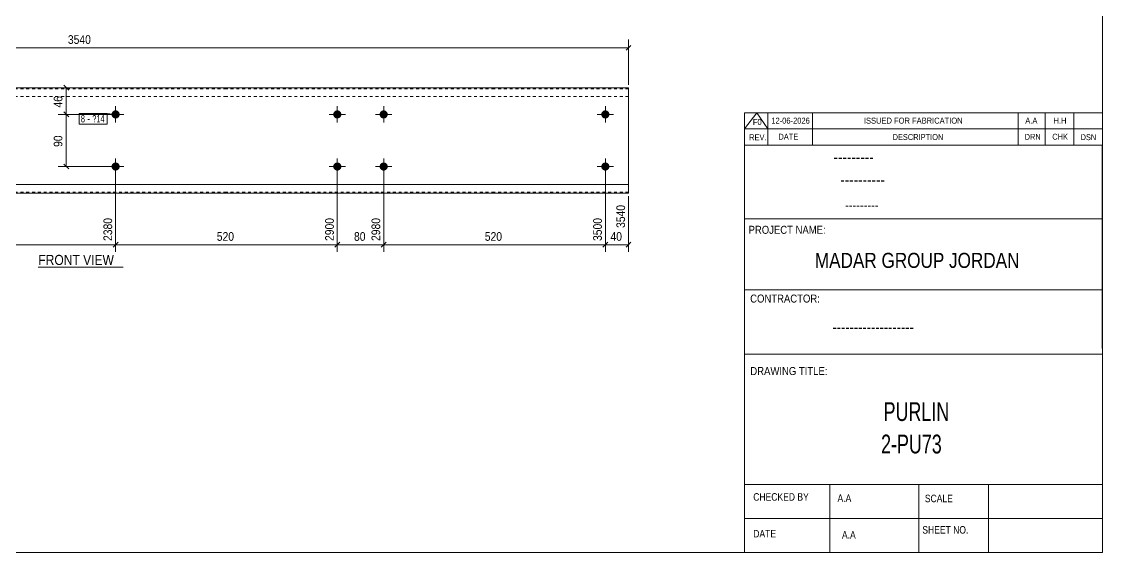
# Model space of a CAD drawing. Header units: millimetres. Extents: x 2 to 579, y 1 to 405.
# Drawn here: x 206.1 to 579, y 5 to 188.3 of the extents above; entities that cross this region are included whole.
import ezdxf

# ---------------------------------------------------------------- set-up
doc = ezdxf.new("R2010")
doc.units = ezdxf.units.MM
doc.linetypes.add('XKITLINE00', pattern=[0])
doc.linetypes.add('XKITLINE01', pattern=[4, 1, -1, 1, -1])
for name, color, linetype, lineweight in [('Bolt', 3, 'Continuous', 0), ('BoltMark', 7, 'Continuous', 0), ('Dimensions', 7, 'Continuous', 0), ('DrawingSheet', 5, 'Continuous', 0), ('OtherObjectType', 7, 'Continuous', 0), ('Part', 2, 'Continuous', 0)]:
    doc.layers.add(name, color=color, linetype=linetype, lineweight=lineweight)
doc.styles.add('@ARIAL_UNICODE_MS_BOLD', font='ARIAL.TTF')
doc.styles.add('ARIAL', font='ARIAL.TTF')
doc.styles.add('ARIAL_NARROW', font='ARIALN.TTF')
doc.styles.add('COMIC_SANS_MS_BOLD', font='COMICBD.TTF')
doc.styles.add('SWIS721_EX_BT', font='ARIAL.TTF')
doc.styles.add('SWISSE', font='ARIAL.TTF')

# ---------------------------------------------------------------- blocks, each defined once
blk = doc.blocks.new('*A3')
at = {"layer": 'Bolt'}
for points in [[(316.41, 156.2), (316.41, 156.17), (316.4, 156.13), (316.4, 156.1), (316.4, 156.06), (316.39, 156.03), (316.39, 156), (316.38, 155.96), (316.37, 155.93), (316.37, 155.9), (316.36, 155.86), (316.35, 155.83), (316.34, 155.8), (316.33, 155.76), (316.31, 155.73), (316.3, 155.7), (316.29, 155.67), (316.27, 155.64), (316.26, 155.61), (316.24, 155.58), (316.23, 155.55), (316.21, 155.52), (316.19, 155.49), (316.17, 155.46), (316.15, 155.43), (316.13, 155.4), (316.11, 155.37), (316.09, 155.35), (316.07, 155.32), (316.05, 155.3), (316.02, 155.27), (316, 155.25), (315.97, 155.22), (315.95, 155.2), (315.92, 155.18), (315.9, 155.15), (315.87, 155.13), (315.84, 155.11), (315.81, 155.09), (315.79, 155.07), (315.76, 155.05), (315.73, 155.03), (315.7, 155.02), (315.67, 155), (315.64, 154.99), (315.61, 154.97), (315.58, 154.96), (315.54, 154.94), (315.51, 154.93), (315.48, 154.92), (315.45, 154.91), (315.41, 154.9), (315.38, 154.89), (315.35, 154.88), (315.32, 154.87), (315.28, 154.86), (315.25, 154.86), (315.21, 154.85), (315.18, 154.85), (315.15, 154.84), (315.11, 154.84), (315.08, 154.84), (315.04, 154.84), (315.01, 154.84), (314.97, 154.84), (314.94, 154.84), (314.91, 154.84), (314.87, 154.84), (314.84, 154.85), (314.8, 154.85), (314.77, 154.86), (314.74, 154.86), (314.7, 154.87), (314.67, 154.88), (314.64, 154.89), (314.6, 154.9), (314.57, 154.91), (314.54, 154.92), (314.5, 154.93), (314.47, 154.94), (314.44, 154.96), (314.41, 154.97), (314.38, 154.99), (314.35, 155), (314.32, 155.02), (314.29, 155.03), (314.26, 155.05), (314.23, 155.07), (314.2, 155.09), (314.17, 155.11), (314.15, 155.13), (314.12, 155.15), (314.09, 155.18), (314.07, 155.2), (314.04, 155.22), (314.02, 155.25), (313.99, 155.27), (313.97, 155.3), (313.95, 155.32), (313.93, 155.35), (313.9, 155.37), (313.88, 155.4), (313.86, 155.43), (313.84, 155.46), (313.83, 155.49), (313.81, 155.52), (313.79, 155.55), (313.77, 155.58), (313.76, 155.61), (313.74, 155.64), (313.73, 155.67), (313.72, 155.7), (313.7, 155.73), (313.69, 155.76), (313.68, 155.8), (313.67, 155.83), (313.66, 155.86), (313.65, 155.9), (313.64, 155.93), (313.64, 155.96), (313.63, 156), (313.62, 156.03), (313.62, 156.06), (313.62, 156.1), (313.61, 156.13), (313.61, 156.17), (313.61, 156.2), (313.61, 156.24), (313.61, 156.27), (313.61, 156.3), (313.61, 156.34), (313.62, 156.37), (313.62, 156.41), (313.62, 156.44), (313.63, 156.48), (313.64, 156.51), (313.64, 156.54), (313.65, 156.58), (313.66, 156.61), (313.67, 156.64), (313.68, 156.67), (313.69, 156.71), (313.7, 156.74), (313.72, 156.77), (313.73, 156.8), (313.74, 156.83), (313.76, 156.87), (313.77, 156.9), (313.79, 156.93), (313.81, 156.96), (313.83, 156.98), (313.84, 157.01), (313.86, 157.04), (313.88, 157.07), (313.9, 157.1), (313.93, 157.12), (313.95, 157.15), (313.97, 157.18), (313.99, 157.2), (314.02, 157.23), (314.04, 157.25), (314.07, 157.27), (314.09, 157.3), (314.12, 157.32), (314.15, 157.34), (314.17, 157.36), (314.2, 157.38), (314.23, 157.4), (314.26, 157.42), (314.29, 157.44), (314.32, 157.45), (314.35, 157.47), (314.38, 157.49), (314.41, 157.5), (314.44, 157.52), (314.47, 157.53), (314.5, 157.54), (314.54, 157.55), (314.57, 157.57), (314.6, 157.58), (314.64, 157.59), (314.67, 157.59), (314.7, 157.6), (314.74, 157.61), (314.77, 157.62), (314.8, 157.62), (314.84, 157.63), (314.87, 157.63), (314.91, 157.63), (314.94, 157.63), (314.97, 157.64), (315.01, 157.64), (315.04, 157.64), (315.08, 157.63), (315.11, 157.63), (315.15, 157.63), (315.18, 157.63), (315.21, 157.62), (315.25, 157.62), (315.28, 157.61), (315.32, 157.6), (315.35, 157.59), (315.38, 157.59), (315.41, 157.58), (315.45, 157.57), (315.48, 157.55), (315.51, 157.54), (315.54, 157.53), (315.58, 157.52), (315.61, 157.5), (315.64, 157.49), (315.67, 157.47), (315.7, 157.45), (315.73, 157.44), (315.76, 157.42), (315.79, 157.4), (315.81, 157.38), (315.84, 157.36), (315.87, 157.34), (315.9, 157.32), (315.92, 157.3), (315.95, 157.27), (315.97, 157.25), (316, 157.23), (316.02, 157.2), (316.05, 157.18), (316.07, 157.15), (316.09, 157.12), (316.11, 157.1), (316.13, 157.07), (316.15, 157.04), (316.17, 157.01), (316.19, 156.98), (316.21, 156.96), (316.23, 156.93), (316.24, 156.9), (316.26, 156.87), (316.27, 156.83), (316.29, 156.8), (316.3, 156.77), (316.31, 156.74), (316.33, 156.71), (316.34, 156.67), (316.35, 156.64), (316.36, 156.61), (316.37, 156.58), (316.37, 156.54), (316.38, 156.51), (316.39, 156.48), (316.39, 156.44), (316.4, 156.41), (316.4, 156.37), (316.4, 156.34), (316.41, 156.3), (316.41, 156.27), (316.41, 156.24)], [(332.41, 156.2), (332.41, 156.17), (332.4, 156.13), (332.4, 156.1), (332.4, 156.06), (332.39, 156.03), (332.39, 156), (332.38, 155.96), (332.37, 155.93), (332.37, 155.9), (332.36, 155.86), (332.35, 155.83), (332.34, 155.8), (332.33, 155.76), (332.31, 155.73), (332.3, 155.7), (332.29, 155.67), (332.27, 155.64), (332.26, 155.61), (332.24, 155.58), (332.23, 155.55), (332.21, 155.52), (332.19, 155.49), (332.17, 155.46), (332.15, 155.43), (332.13, 155.4), (332.11, 155.37), (332.09, 155.35), (332.07, 155.32), (332.05, 155.3), (332.02, 155.27), (332, 155.25), (331.97, 155.22), (331.95, 155.2), (331.92, 155.18), (331.9, 155.15), (331.87, 155.13), (331.84, 155.11), (331.81, 155.09), (331.79, 155.07), (331.76, 155.05), (331.73, 155.03), (331.7, 155.02), (331.67, 155), (331.64, 154.99), (331.61, 154.97), (331.58, 154.96), (331.54, 154.94), (331.51, 154.93), (331.48, 154.92), (331.45, 154.91), (331.41, 154.9), (331.38, 154.89), (331.35, 154.88), (331.32, 154.87), (331.28, 154.86), (331.25, 154.86), (331.21, 154.85), (331.18, 154.85), (331.15, 154.84), (331.11, 154.84), (331.08, 154.84), (331.04, 154.84), (331.01, 154.84), (330.97, 154.84), (330.94, 154.84), (330.91, 154.84), (330.87, 154.84), (330.84, 154.85), (330.8, 154.85), (330.77, 154.86), (330.74, 154.86), (330.7, 154.87), (330.67, 154.88), (330.64, 154.89), (330.6, 154.9), (330.57, 154.91), (330.54, 154.92), (330.5, 154.93), (330.47, 154.94), (330.44, 154.96), (330.41, 154.97), (330.38, 154.99), (330.35, 155), (330.32, 155.02), (330.29, 155.03), (330.26, 155.05), (330.23, 155.07), (330.2, 155.09), (330.17, 155.11), (330.15, 155.13), (330.12, 155.15), (330.09, 155.18), (330.07, 155.2), (330.04, 155.22), (330.02, 155.25), (329.99, 155.27), (329.97, 155.3), (329.95, 155.32), (329.93, 155.35), (329.9, 155.37), (329.88, 155.4), (329.86, 155.43), (329.84, 155.46), (329.83, 155.49), (329.81, 155.52), (329.79, 155.55), (329.77, 155.58), (329.76, 155.61), (329.74, 155.64), (329.73, 155.67), (329.72, 155.7), (329.7, 155.73), (329.69, 155.76), (329.68, 155.8), (329.67, 155.83), (329.66, 155.86), (329.65, 155.9), (329.64, 155.93), (329.64, 155.96), (329.63, 156), (329.62, 156.03), (329.62, 156.06), (329.62, 156.1), (329.61, 156.13), (329.61, 156.17), (329.61, 156.2), (329.61, 156.24), (329.61, 156.27), (329.61, 156.3), (329.61, 156.34), (329.62, 156.37), (329.62, 156.41), (329.62, 156.44), (329.63, 156.48), (329.64, 156.51), (329.64, 156.54), (329.65, 156.58), (329.66, 156.61), (329.67, 156.64), (329.68, 156.67), (329.69, 156.71), (329.7, 156.74), (329.72, 156.77), (329.73, 156.8), (329.74, 156.83), (329.76, 156.87), (329.77, 156.9), (329.79, 156.93), (329.81, 156.96), (329.83, 156.98), (329.84, 157.01), (329.86, 157.04), (329.88, 157.07), (329.9, 157.1), (329.93, 157.12), (329.95, 157.15), (329.97, 157.18), (329.99, 157.2), (330.02, 157.23), (330.04, 157.25), (330.07, 157.27), (330.09, 157.3), (330.12, 157.32), (330.15, 157.34), (330.17, 157.36), (330.2, 157.38), (330.23, 157.4), (330.26, 157.42), (330.29, 157.44), (330.32, 157.45), (330.35, 157.47), (330.38, 157.49), (330.41, 157.5), (330.44, 157.52), (330.47, 157.53), (330.5, 157.54), (330.54, 157.55), (330.57, 157.57), (330.6, 157.58), (330.64, 157.59), (330.67, 157.59), (330.7, 157.6), (330.74, 157.61), (330.77, 157.62), (330.8, 157.62), (330.84, 157.63), (330.87, 157.63), (330.91, 157.63), (330.94, 157.63), (330.97, 157.64), (331.01, 157.64), (331.04, 157.64), (331.08, 157.63), (331.11, 157.63), (331.15, 157.63), (331.18, 157.63), (331.21, 157.62), (331.25, 157.62), (331.28, 157.61), (331.32, 157.6), (331.35, 157.59), (331.38, 157.59), (331.41, 157.58), (331.45, 157.57), (331.48, 157.55), (331.51, 157.54), (331.54, 157.53), (331.58, 157.52), (331.61, 157.5), (331.64, 157.49), (331.67, 157.47), (331.7, 157.45), (331.73, 157.44), (331.76, 157.42), (331.79, 157.4), (331.81, 157.38), (331.84, 157.36), (331.87, 157.34), (331.9, 157.32), (331.92, 157.3), (331.95, 157.27), (331.97, 157.25), (332, 157.23), (332.02, 157.2), (332.05, 157.18), (332.07, 157.15), (332.09, 157.12), (332.11, 157.1), (332.13, 157.07), (332.15, 157.04), (332.17, 157.01), (332.19, 156.98), (332.21, 156.96), (332.23, 156.93), (332.24, 156.9), (332.26, 156.87), (332.27, 156.83), (332.29, 156.8), (332.3, 156.77), (332.31, 156.74), (332.33, 156.71), (332.34, 156.67), (332.35, 156.64), (332.36, 156.61), (332.37, 156.58), (332.37, 156.54), (332.38, 156.51), (332.39, 156.48), (332.39, 156.44), (332.4, 156.41), (332.4, 156.37), (332.4, 156.34), (332.41, 156.3), (332.41, 156.27), (332.41, 156.24)], [(316.41, 138.2), (316.41, 138.17), (316.4, 138.13), (316.4, 138.1), (316.4, 138.06), (316.39, 138.03), (316.39, 138), (316.38, 137.96), (316.37, 137.93), (316.37, 137.9), (316.36, 137.86), (316.35, 137.83), (316.34, 137.8), (316.33, 137.76), (316.31, 137.73), (316.3, 137.7), (316.29, 137.67), (316.27, 137.64), (316.26, 137.61), (316.24, 137.58), (316.23, 137.55), (316.21, 137.52), (316.19, 137.49), (316.17, 137.46), (316.15, 137.43), (316.13, 137.4), (316.11, 137.37), (316.09, 137.35), (316.07, 137.32), (316.05, 137.3), (316.02, 137.27), (316, 137.25), (315.97, 137.22), (315.95, 137.2), (315.92, 137.18), (315.9, 137.15), (315.87, 137.13), (315.84, 137.11), (315.81, 137.09), (315.79, 137.07), (315.76, 137.05), (315.73, 137.03), (315.7, 137.02), (315.67, 137), (315.64, 136.99), (315.61, 136.97), (315.58, 136.96), (315.54, 136.94), (315.51, 136.93), (315.48, 136.92), (315.45, 136.91), (315.41, 136.9), (315.38, 136.89), (315.35, 136.88), (315.32, 136.87), (315.28, 136.86), (315.25, 136.86), (315.21, 136.85), (315.18, 136.85), (315.15, 136.84), (315.11, 136.84), (315.08, 136.84), (315.04, 136.84), (315.01, 136.84), (314.97, 136.84), (314.94, 136.84), (314.91, 136.84), (314.87, 136.84), (314.84, 136.85), (314.8, 136.85), (314.77, 136.86), (314.74, 136.86), (314.7, 136.87), (314.67, 136.88), (314.64, 136.89), (314.6, 136.9), (314.57, 136.91), (314.54, 136.92), (314.5, 136.93), (314.47, 136.94), (314.44, 136.96), (314.41, 136.97), (314.38, 136.99), (314.35, 137), (314.32, 137.02), (314.29, 137.03), (314.26, 137.05), (314.23, 137.07), (314.2, 137.09), (314.17, 137.11), (314.15, 137.13), (314.12, 137.15), (314.09, 137.18), (314.07, 137.2), (314.04, 137.22), (314.02, 137.25), (313.99, 137.27), (313.97, 137.3), (313.95, 137.32), (313.93, 137.35), (313.9, 137.37), (313.88, 137.4), (313.86, 137.43), (313.84, 137.46), (313.83, 137.49), (313.81, 137.52), (313.79, 137.55), (313.77, 137.58), (313.76, 137.61), (313.74, 137.64), (313.73, 137.67), (313.72, 137.7), (313.7, 137.73), (313.69, 137.76), (313.68, 137.8), (313.67, 137.83), (313.66, 137.86), (313.65, 137.9), (313.64, 137.93), (313.64, 137.96), (313.63, 138), (313.62, 138.03), (313.62, 138.06), (313.62, 138.1), (313.61, 138.13), (313.61, 138.17), (313.61, 138.2), (313.61, 138.24), (313.61, 138.27), (313.61, 138.3), (313.61, 138.34), (313.62, 138.37), (313.62, 138.41), (313.62, 138.44), (313.63, 138.48), (313.64, 138.51), (313.64, 138.54), (313.65, 138.58), (313.66, 138.61), (313.67, 138.64), (313.68, 138.67), (313.69, 138.71), (313.7, 138.74), (313.72, 138.77), (313.73, 138.8), (313.74, 138.83), (313.76, 138.87), (313.77, 138.9), (313.79, 138.93), (313.81, 138.96), (313.83, 138.98), (313.84, 139.01), (313.86, 139.04), (313.88, 139.07), (313.9, 139.1), (313.93, 139.12), (313.95, 139.15), (313.97, 139.18), (313.99, 139.2), (314.02, 139.23), (314.04, 139.25), (314.07, 139.27), (314.09, 139.3), (314.12, 139.32), (314.15, 139.34), (314.17, 139.36), (314.2, 139.38), (314.23, 139.4), (314.26, 139.42), (314.29, 139.44), (314.32, 139.45), (314.35, 139.47), (314.38, 139.49), (314.41, 139.5), (314.44, 139.52), (314.47, 139.53), (314.5, 139.54), (314.54, 139.55), (314.57, 139.57), (314.6, 139.58), (314.64, 139.59), (314.67, 139.59), (314.7, 139.6), (314.74, 139.61), (314.77, 139.62), (314.8, 139.62), (314.84, 139.63), (314.87, 139.63), (314.91, 139.63), (314.94, 139.63), (314.97, 139.64), (315.01, 139.64), (315.04, 139.64), (315.08, 139.63), (315.11, 139.63), (315.15, 139.63), (315.18, 139.63), (315.21, 139.62), (315.25, 139.62), (315.28, 139.61), (315.32, 139.6), (315.35, 139.59), (315.38, 139.59), (315.41, 139.58), (315.45, 139.57), (315.48, 139.55), (315.51, 139.54), (315.54, 139.53), (315.58, 139.52), (315.61, 139.5), (315.64, 139.49), (315.67, 139.47), (315.7, 139.45), (315.73, 139.44), (315.76, 139.42), (315.79, 139.4), (315.81, 139.38), (315.84, 139.36), (315.87, 139.34), (315.9, 139.32), (315.92, 139.3), (315.95, 139.27), (315.97, 139.25), (316, 139.23), (316.02, 139.2), (316.05, 139.18), (316.07, 139.15), (316.09, 139.12), (316.11, 139.1), (316.13, 139.07), (316.15, 139.04), (316.17, 139.01), (316.19, 138.98), (316.21, 138.96), (316.23, 138.93), (316.24, 138.9), (316.26, 138.87), (316.27, 138.83), (316.29, 138.8), (316.3, 138.77), (316.31, 138.74), (316.33, 138.71), (316.34, 138.67), (316.35, 138.64), (316.36, 138.61), (316.37, 138.58), (316.37, 138.54), (316.38, 138.51), (316.39, 138.48), (316.39, 138.44), (316.4, 138.41), (316.4, 138.37), (316.4, 138.34), (316.41, 138.3), (316.41, 138.27), (316.41, 138.24)], [(332.41, 138.2), (332.41, 138.17), (332.4, 138.13), (332.4, 138.1), (332.4, 138.06), (332.39, 138.03), (332.39, 138), (332.38, 137.96), (332.37, 137.93), (332.37, 137.9), (332.36, 137.86), (332.35, 137.83), (332.34, 137.8), (332.33, 137.76), (332.31, 137.73), (332.3, 137.7), (332.29, 137.67), (332.27, 137.64), (332.26, 137.61), (332.24, 137.58), (332.23, 137.55), (332.21, 137.52), (332.19, 137.49), (332.17, 137.46), (332.15, 137.43), (332.13, 137.4), (332.11, 137.37), (332.09, 137.35), (332.07, 137.32), (332.05, 137.3), (332.02, 137.27), (332, 137.25), (331.97, 137.22), (331.95, 137.2), (331.92, 137.18), (331.9, 137.15), (331.87, 137.13), (331.84, 137.11), (331.81, 137.09), (331.79, 137.07), (331.76, 137.05), (331.73, 137.03), (331.7, 137.02), (331.67, 137), (331.64, 136.99), (331.61, 136.97), (331.58, 136.96), (331.54, 136.94), (331.51, 136.93), (331.48, 136.92), (331.45, 136.91), (331.41, 136.9), (331.38, 136.89), (331.35, 136.88), (331.32, 136.87), (331.28, 136.86), (331.25, 136.86), (331.21, 136.85), (331.18, 136.85), (331.15, 136.84), (331.11, 136.84), (331.08, 136.84), (331.04, 136.84), (331.01, 136.84), (330.97, 136.84), (330.94, 136.84), (330.91, 136.84), (330.87, 136.84), (330.84, 136.85), (330.8, 136.85), (330.77, 136.86), (330.74, 136.86), (330.7, 136.87), (330.67, 136.88), (330.64, 136.89), (330.6, 136.9), (330.57, 136.91), (330.54, 136.92), (330.5, 136.93), (330.47, 136.94), (330.44, 136.96), (330.41, 136.97), (330.38, 136.99), (330.35, 137), (330.32, 137.02), (330.29, 137.03), (330.26, 137.05), (330.23, 137.07), (330.2, 137.09), (330.17, 137.11), (330.15, 137.13), (330.12, 137.15), (330.09, 137.18), (330.07, 137.2), (330.04, 137.22), (330.02, 137.25), (329.99, 137.27), (329.97, 137.3), (329.95, 137.32), (329.93, 137.35), (329.9, 137.37), (329.88, 137.4), (329.86, 137.43), (329.84, 137.46), (329.83, 137.49), (329.81, 137.52), (329.79, 137.55), (329.77, 137.58), (329.76, 137.61), (329.74, 137.64), (329.73, 137.67), (329.72, 137.7), (329.7, 137.73), (329.69, 137.76), (329.68, 137.8), (329.67, 137.83), (329.66, 137.86), (329.65, 137.9), (329.64, 137.93), (329.64, 137.96), (329.63, 138), (329.62, 138.03), (329.62, 138.06), (329.62, 138.1), (329.61, 138.13), (329.61, 138.17), (329.61, 138.2), (329.61, 138.24), (329.61, 138.27), (329.61, 138.3), (329.61, 138.34), (329.62, 138.37), (329.62, 138.41), (329.62, 138.44), (329.63, 138.48), (329.64, 138.51), (329.64, 138.54), (329.65, 138.58), (329.66, 138.61), (329.67, 138.64), (329.68, 138.67), (329.69, 138.71), (329.7, 138.74), (329.72, 138.77), (329.73, 138.8), (329.74, 138.83), (329.76, 138.87), (329.77, 138.9), (329.79, 138.93), (329.81, 138.96), (329.83, 138.98), (329.84, 139.01), (329.86, 139.04), (329.88, 139.07), (329.9, 139.1), (329.93, 139.12), (329.95, 139.15), (329.97, 139.18), (329.99, 139.2), (330.02, 139.23), (330.04, 139.25), (330.07, 139.27), (330.09, 139.3), (330.12, 139.32), (330.15, 139.34), (330.17, 139.36), (330.2, 139.38), (330.23, 139.4), (330.26, 139.42), (330.29, 139.44), (330.32, 139.45), (330.35, 139.47), (330.38, 139.49), (330.41, 139.5), (330.44, 139.52), (330.47, 139.53), (330.5, 139.54), (330.54, 139.55), (330.57, 139.57), (330.6, 139.58), (330.64, 139.59), (330.67, 139.59), (330.7, 139.6), (330.74, 139.61), (330.77, 139.62), (330.8, 139.62), (330.84, 139.63), (330.87, 139.63), (330.91, 139.63), (330.94, 139.63), (330.97, 139.64), (331.01, 139.64), (331.04, 139.64), (331.08, 139.63), (331.11, 139.63), (331.15, 139.63), (331.18, 139.63), (331.21, 139.62), (331.25, 139.62), (331.28, 139.61), (331.32, 139.6), (331.35, 139.59), (331.38, 139.59), (331.41, 139.58), (331.45, 139.57), (331.48, 139.55), (331.51, 139.54), (331.54, 139.53), (331.58, 139.52), (331.61, 139.5), (331.64, 139.49), (331.67, 139.47), (331.7, 139.45), (331.73, 139.44), (331.76, 139.42), (331.79, 139.4), (331.81, 139.38), (331.84, 139.36), (331.87, 139.34), (331.9, 139.32), (331.92, 139.3), (331.95, 139.27), (331.97, 139.25), (332, 139.23), (332.02, 139.2), (332.05, 139.18), (332.07, 139.15), (332.09, 139.12), (332.11, 139.1), (332.13, 139.07), (332.15, 139.04), (332.17, 139.01), (332.19, 138.98), (332.21, 138.96), (332.23, 138.93), (332.24, 138.9), (332.26, 138.87), (332.27, 138.83), (332.29, 138.8), (332.3, 138.77), (332.31, 138.74), (332.33, 138.71), (332.34, 138.67), (332.35, 138.64), (332.36, 138.61), (332.37, 138.58), (332.37, 138.54), (332.38, 138.51), (332.39, 138.48), (332.39, 138.44), (332.4, 138.41), (332.4, 138.37), (332.4, 138.34), (332.41, 138.3), (332.41, 138.27), (332.41, 138.24)]]:
    blk.add_hatch(color=3, dxfattribs=at).paths.add_polyline_path(points, flags=17)
at = {"layer": 'Bolt', "color": 3, "linetype": 'XKITLINE00', "lineweight": 0}
for p, q in [((315.01, 159.04), (315.01, 153.44)), ((331.01, 159.04), (331.01, 153.44)), ((317.81, 156.24), (312.21, 156.24)), ((333.81, 156.24), (328.21, 156.24)), ((317.81, 138.24), (312.21, 138.24)), ((315.01, 141.04), (315.01, 135.44)), ((333.81, 138.24), (328.21, 138.24)), ((331.01, 141.04), (331.01, 135.44))]:
    blk.add_line(p, q, dxfattribs=at)
blk = doc.blocks.new('*A4')
at = {"layer": 'Bolt'}
for points in [[(239.92, 156.2), (239.92, 156.17), (239.92, 156.13), (239.91, 156.1), (239.91, 156.06), (239.91, 156.03), (239.9, 156), (239.89, 155.96), (239.89, 155.93), (239.88, 155.9), (239.87, 155.86), (239.86, 155.83), (239.85, 155.8), (239.84, 155.76), (239.83, 155.73), (239.81, 155.7), (239.8, 155.67), (239.79, 155.64), (239.77, 155.61), (239.76, 155.58), (239.74, 155.55), (239.72, 155.52), (239.7, 155.49), (239.68, 155.46), (239.67, 155.43), (239.65, 155.4), (239.62, 155.37), (239.6, 155.35), (239.58, 155.32), (239.56, 155.3), (239.53, 155.27), (239.51, 155.25), (239.49, 155.22), (239.46, 155.2), (239.44, 155.18), (239.41, 155.15), (239.38, 155.13), (239.35, 155.11), (239.33, 155.09), (239.3, 155.07), (239.27, 155.05), (239.24, 155.03), (239.21, 155.02), (239.18, 155), (239.15, 154.99), (239.12, 154.97), (239.09, 154.96), (239.06, 154.94), (239.02, 154.93), (238.99, 154.92), (238.96, 154.91), (238.93, 154.9), (238.89, 154.89), (238.86, 154.88), (238.83, 154.87), (238.79, 154.86), (238.76, 154.86), (238.73, 154.85), (238.69, 154.85), (238.66, 154.84), (238.62, 154.84), (238.59, 154.84), (238.56, 154.84), (238.52, 154.84), (238.49, 154.84), (238.45, 154.84), (238.42, 154.84), (238.38, 154.84), (238.35, 154.85), (238.32, 154.85), (238.28, 154.86), (238.25, 154.86), (238.21, 154.87), (238.18, 154.88), (238.15, 154.89), (238.11, 154.9), (238.08, 154.91), (238.05, 154.92), (238.02, 154.93), (237.98, 154.94), (237.95, 154.96), (237.92, 154.97), (237.89, 154.99), (237.86, 155), (237.83, 155.02), (237.8, 155.03), (237.77, 155.05), (237.74, 155.07), (237.71, 155.09), (237.69, 155.11), (237.66, 155.13), (237.63, 155.15), (237.61, 155.18), (237.58, 155.2), (237.56, 155.22), (237.53, 155.25), (237.51, 155.27), (237.48, 155.3), (237.46, 155.32), (237.44, 155.35), (237.42, 155.37), (237.4, 155.4), (237.38, 155.43), (237.36, 155.46), (237.34, 155.49), (237.32, 155.52), (237.3, 155.55), (237.29, 155.58), (237.27, 155.61), (237.26, 155.64), (237.24, 155.67), (237.23, 155.7), (237.21, 155.73), (237.2, 155.76), (237.19, 155.8), (237.18, 155.83), (237.17, 155.86), (237.16, 155.9), (237.15, 155.93), (237.15, 155.96), (237.14, 156), (237.14, 156.03), (237.13, 156.06), (237.13, 156.1), (237.12, 156.13), (237.12, 156.17), (237.12, 156.2), (237.12, 156.24), (237.12, 156.27), (237.12, 156.3), (237.12, 156.34), (237.13, 156.37), (237.13, 156.41), (237.14, 156.44), (237.14, 156.48), (237.15, 156.51), (237.15, 156.54), (237.16, 156.58), (237.17, 156.61), (237.18, 156.64), (237.19, 156.67), (237.2, 156.71), (237.21, 156.74), (237.23, 156.77), (237.24, 156.8), (237.26, 156.83), (237.27, 156.87), (237.29, 156.9), (237.3, 156.93), (237.32, 156.96), (237.34, 156.98), (237.36, 157.01), (237.38, 157.04), (237.4, 157.07), (237.42, 157.1), (237.44, 157.12), (237.46, 157.15), (237.48, 157.18), (237.51, 157.2), (237.53, 157.23), (237.56, 157.25), (237.58, 157.27), (237.61, 157.3), (237.63, 157.32), (237.66, 157.34), (237.69, 157.36), (237.71, 157.38), (237.74, 157.4), (237.77, 157.42), (237.8, 157.44), (237.83, 157.45), (237.86, 157.47), (237.89, 157.49), (237.92, 157.5), (237.95, 157.52), (237.98, 157.53), (238.02, 157.54), (238.05, 157.55), (238.08, 157.57), (238.11, 157.58), (238.15, 157.59), (238.18, 157.59), (238.21, 157.6), (238.25, 157.61), (238.28, 157.62), (238.32, 157.62), (238.35, 157.63), (238.38, 157.63), (238.42, 157.63), (238.45, 157.63), (238.49, 157.64), (238.52, 157.64), (238.56, 157.64), (238.59, 157.63), (238.62, 157.63), (238.66, 157.63), (238.69, 157.63), (238.73, 157.62), (238.76, 157.62), (238.79, 157.61), (238.83, 157.6), (238.86, 157.59), (238.89, 157.59), (238.93, 157.58), (238.96, 157.57), (238.99, 157.55), (239.02, 157.54), (239.06, 157.53), (239.09, 157.52), (239.12, 157.5), (239.15, 157.49), (239.18, 157.47), (239.21, 157.45), (239.24, 157.44), (239.27, 157.42), (239.3, 157.4), (239.33, 157.38), (239.35, 157.36), (239.38, 157.34), (239.41, 157.32), (239.44, 157.3), (239.46, 157.27), (239.49, 157.25), (239.51, 157.23), (239.53, 157.2), (239.56, 157.18), (239.58, 157.15), (239.6, 157.12), (239.62, 157.1), (239.65, 157.07), (239.67, 157.04), (239.68, 157.01), (239.7, 156.98), (239.72, 156.96), (239.74, 156.93), (239.76, 156.9), (239.77, 156.87), (239.79, 156.83), (239.8, 156.8), (239.81, 156.77), (239.83, 156.74), (239.84, 156.71), (239.85, 156.67), (239.86, 156.64), (239.87, 156.61), (239.88, 156.58), (239.89, 156.54), (239.89, 156.51), (239.9, 156.48), (239.91, 156.44), (239.91, 156.41), (239.91, 156.37), (239.92, 156.34), (239.92, 156.3), (239.92, 156.27), (239.92, 156.24)], [(408.9, 156.2), (408.89, 156.17), (408.89, 156.13), (408.89, 156.1), (408.89, 156.06), (408.88, 156.03), (408.88, 156), (408.87, 155.96), (408.86, 155.93), (408.85, 155.9), (408.85, 155.86), (408.84, 155.83), (408.83, 155.8), (408.81, 155.76), (408.8, 155.73), (408.79, 155.7), (408.78, 155.67), (408.76, 155.64), (408.75, 155.61), (408.73, 155.58), (408.71, 155.55), (408.7, 155.52), (408.68, 155.49), (408.66, 155.46), (408.64, 155.43), (408.62, 155.4), (408.6, 155.37), (408.58, 155.35), (408.56, 155.32), (408.53, 155.3), (408.51, 155.27), (408.49, 155.25), (408.46, 155.22), (408.44, 155.2), (408.41, 155.18), (408.38, 155.15), (408.36, 155.13), (408.33, 155.11), (408.3, 155.09), (408.27, 155.07), (408.25, 155.05), (408.22, 155.03), (408.19, 155.02), (408.16, 155), (408.13, 154.99), (408.1, 154.97), (408.06, 154.96), (408.03, 154.94), (408, 154.93), (407.97, 154.92), (407.94, 154.91), (407.9, 154.9), (407.87, 154.89), (407.84, 154.88), (407.8, 154.87), (407.77, 154.86), (407.74, 154.86), (407.7, 154.85), (407.67, 154.85), (407.63, 154.84), (407.6, 154.84), (407.57, 154.84), (407.53, 154.84), (407.5, 154.84), (407.46, 154.84), (407.43, 154.84), (407.39, 154.84), (407.36, 154.84), (407.33, 154.85), (407.29, 154.85), (407.26, 154.86), (407.22, 154.86), (407.19, 154.87), (407.16, 154.88), (407.12, 154.89), (407.09, 154.9), (407.06, 154.91), (407.02, 154.92), (406.99, 154.93), (406.96, 154.94), (406.93, 154.96), (406.9, 154.97), (406.87, 154.99), (406.84, 155), (406.81, 155.02), (406.78, 155.03), (406.75, 155.05), (406.72, 155.07), (406.69, 155.09), (406.66, 155.11), (406.64, 155.13), (406.61, 155.15), (406.58, 155.18), (406.56, 155.2), (406.53, 155.22), (406.51, 155.25), (406.48, 155.27), (406.46, 155.3), (406.44, 155.32), (406.41, 155.35), (406.39, 155.37), (406.37, 155.4), (406.35, 155.43), (406.33, 155.46), (406.31, 155.49), (406.3, 155.52), (406.28, 155.55), (406.26, 155.58), (406.25, 155.61), (406.23, 155.64), (406.22, 155.67), (406.2, 155.7), (406.19, 155.73), (406.18, 155.76), (406.17, 155.8), (406.16, 155.83), (406.15, 155.86), (406.14, 155.9), (406.13, 155.93), (406.12, 155.96), (406.12, 156), (406.11, 156.03), (406.11, 156.06), (406.1, 156.1), (406.1, 156.13), (406.1, 156.17), (406.1, 156.2), (406.1, 156.24), (406.1, 156.27), (406.1, 156.3), (406.1, 156.34), (406.1, 156.37), (406.11, 156.41), (406.11, 156.44), (406.12, 156.48), (406.12, 156.51), (406.13, 156.54), (406.14, 156.58), (406.15, 156.61), (406.16, 156.64), (406.17, 156.67), (406.18, 156.71), (406.19, 156.74), (406.2, 156.77), (406.22, 156.8), (406.23, 156.83), (406.25, 156.87), (406.26, 156.9), (406.28, 156.93), (406.3, 156.96), (406.31, 156.98), (406.33, 157.01), (406.35, 157.04), (406.37, 157.07), (406.39, 157.1), (406.41, 157.12), (406.44, 157.15), (406.46, 157.18), (406.48, 157.2), (406.51, 157.23), (406.53, 157.25), (406.56, 157.27), (406.58, 157.3), (406.61, 157.32), (406.64, 157.34), (406.66, 157.36), (406.69, 157.38), (406.72, 157.4), (406.75, 157.42), (406.78, 157.44), (406.81, 157.45), (406.84, 157.47), (406.87, 157.49), (406.9, 157.5), (406.93, 157.52), (406.96, 157.53), (406.99, 157.54), (407.02, 157.55), (407.06, 157.57), (407.09, 157.58), (407.12, 157.59), (407.16, 157.59), (407.19, 157.6), (407.22, 157.61), (407.26, 157.62), (407.29, 157.62), (407.33, 157.63), (407.36, 157.63), (407.39, 157.63), (407.43, 157.63), (407.46, 157.64), (407.5, 157.64), (407.53, 157.64), (407.57, 157.63), (407.6, 157.63), (407.63, 157.63), (407.67, 157.63), (407.7, 157.62), (407.74, 157.62), (407.77, 157.61), (407.8, 157.6), (407.84, 157.59), (407.87, 157.59), (407.9, 157.58), (407.94, 157.57), (407.97, 157.55), (408, 157.54), (408.03, 157.53), (408.06, 157.52), (408.1, 157.5), (408.13, 157.49), (408.16, 157.47), (408.19, 157.45), (408.22, 157.44), (408.25, 157.42), (408.27, 157.4), (408.3, 157.38), (408.33, 157.36), (408.36, 157.34), (408.38, 157.32), (408.41, 157.3), (408.44, 157.27), (408.46, 157.25), (408.49, 157.23), (408.51, 157.2), (408.53, 157.18), (408.56, 157.15), (408.58, 157.12), (408.6, 157.1), (408.62, 157.07), (408.64, 157.04), (408.66, 157.01), (408.68, 156.98), (408.7, 156.96), (408.71, 156.93), (408.73, 156.9), (408.75, 156.87), (408.76, 156.83), (408.78, 156.8), (408.79, 156.77), (408.8, 156.74), (408.81, 156.71), (408.83, 156.67), (408.84, 156.64), (408.85, 156.61), (408.85, 156.58), (408.86, 156.54), (408.87, 156.51), (408.88, 156.48), (408.88, 156.44), (408.89, 156.41), (408.89, 156.37), (408.89, 156.34), (408.89, 156.3), (408.9, 156.27), (408.9, 156.24)], [(239.92, 138.2), (239.92, 138.17), (239.92, 138.13), (239.91, 138.1), (239.91, 138.06), (239.91, 138.03), (239.9, 138), (239.89, 137.96), (239.89, 137.93), (239.88, 137.9), (239.87, 137.86), (239.86, 137.83), (239.85, 137.8), (239.84, 137.76), (239.83, 137.73), (239.81, 137.7), (239.8, 137.67), (239.79, 137.64), (239.77, 137.61), (239.76, 137.58), (239.74, 137.55), (239.72, 137.52), (239.7, 137.49), (239.68, 137.46), (239.67, 137.43), (239.65, 137.4), (239.62, 137.37), (239.6, 137.35), (239.58, 137.32), (239.56, 137.3), (239.53, 137.27), (239.51, 137.25), (239.49, 137.22), (239.46, 137.2), (239.44, 137.18), (239.41, 137.15), (239.38, 137.13), (239.35, 137.11), (239.33, 137.09), (239.3, 137.07), (239.27, 137.05), (239.24, 137.03), (239.21, 137.02), (239.18, 137), (239.15, 136.99), (239.12, 136.97), (239.09, 136.96), (239.06, 136.94), (239.02, 136.93), (238.99, 136.92), (238.96, 136.91), (238.93, 136.9), (238.89, 136.89), (238.86, 136.88), (238.83, 136.87), (238.79, 136.86), (238.76, 136.86), (238.73, 136.85), (238.69, 136.85), (238.66, 136.84), (238.62, 136.84), (238.59, 136.84), (238.56, 136.84), (238.52, 136.84), (238.49, 136.84), (238.45, 136.84), (238.42, 136.84), (238.38, 136.84), (238.35, 136.85), (238.32, 136.85), (238.28, 136.86), (238.25, 136.86), (238.21, 136.87), (238.18, 136.88), (238.15, 136.89), (238.11, 136.9), (238.08, 136.91), (238.05, 136.92), (238.02, 136.93), (237.98, 136.94), (237.95, 136.96), (237.92, 136.97), (237.89, 136.99), (237.86, 137), (237.83, 137.02), (237.8, 137.03), (237.77, 137.05), (237.74, 137.07), (237.71, 137.09), (237.69, 137.11), (237.66, 137.13), (237.63, 137.15), (237.61, 137.18), (237.58, 137.2), (237.56, 137.22), (237.53, 137.25), (237.51, 137.27), (237.48, 137.3), (237.46, 137.32), (237.44, 137.35), (237.42, 137.37), (237.4, 137.4), (237.38, 137.43), (237.36, 137.46), (237.34, 137.49), (237.32, 137.52), (237.3, 137.55), (237.29, 137.58), (237.27, 137.61), (237.26, 137.64), (237.24, 137.67), (237.23, 137.7), (237.21, 137.73), (237.2, 137.76), (237.19, 137.8), (237.18, 137.83), (237.17, 137.86), (237.16, 137.9), (237.15, 137.93), (237.15, 137.96), (237.14, 138), (237.14, 138.03), (237.13, 138.06), (237.13, 138.1), (237.12, 138.13), (237.12, 138.17), (237.12, 138.2), (237.12, 138.24), (237.12, 138.27), (237.12, 138.3), (237.12, 138.34), (237.13, 138.37), (237.13, 138.41), (237.14, 138.44), (237.14, 138.48), (237.15, 138.51), (237.15, 138.54), (237.16, 138.58), (237.17, 138.61), (237.18, 138.64), (237.19, 138.67), (237.2, 138.71), (237.21, 138.74), (237.23, 138.77), (237.24, 138.8), (237.26, 138.83), (237.27, 138.87), (237.29, 138.9), (237.3, 138.93), (237.32, 138.96), (237.34, 138.98), (237.36, 139.01), (237.38, 139.04), (237.4, 139.07), (237.42, 139.1), (237.44, 139.12), (237.46, 139.15), (237.48, 139.18), (237.51, 139.2), (237.53, 139.23), (237.56, 139.25), (237.58, 139.27), (237.61, 139.3), (237.63, 139.32), (237.66, 139.34), (237.69, 139.36), (237.71, 139.38), (237.74, 139.4), (237.77, 139.42), (237.8, 139.44), (237.83, 139.45), (237.86, 139.47), (237.89, 139.49), (237.92, 139.5), (237.95, 139.52), (237.98, 139.53), (238.02, 139.54), (238.05, 139.55), (238.08, 139.57), (238.11, 139.58), (238.15, 139.59), (238.18, 139.59), (238.21, 139.6), (238.25, 139.61), (238.28, 139.62), (238.32, 139.62), (238.35, 139.63), (238.38, 139.63), (238.42, 139.63), (238.45, 139.63), (238.49, 139.64), (238.52, 139.64), (238.56, 139.64), (238.59, 139.63), (238.62, 139.63), (238.66, 139.63), (238.69, 139.63), (238.73, 139.62), (238.76, 139.62), (238.79, 139.61), (238.83, 139.6), (238.86, 139.59), (238.89, 139.59), (238.93, 139.58), (238.96, 139.57), (238.99, 139.55), (239.02, 139.54), (239.06, 139.53), (239.09, 139.52), (239.12, 139.5), (239.15, 139.49), (239.18, 139.47), (239.21, 139.45), (239.24, 139.44), (239.27, 139.42), (239.3, 139.4), (239.33, 139.38), (239.35, 139.36), (239.38, 139.34), (239.41, 139.32), (239.44, 139.3), (239.46, 139.27), (239.49, 139.25), (239.51, 139.23), (239.53, 139.2), (239.56, 139.18), (239.58, 139.15), (239.6, 139.12), (239.62, 139.1), (239.65, 139.07), (239.67, 139.04), (239.68, 139.01), (239.7, 138.98), (239.72, 138.96), (239.74, 138.93), (239.76, 138.9), (239.77, 138.87), (239.79, 138.83), (239.8, 138.8), (239.81, 138.77), (239.83, 138.74), (239.84, 138.71), (239.85, 138.67), (239.86, 138.64), (239.87, 138.61), (239.88, 138.58), (239.89, 138.54), (239.89, 138.51), (239.9, 138.48), (239.91, 138.44), (239.91, 138.41), (239.91, 138.37), (239.92, 138.34), (239.92, 138.3), (239.92, 138.27), (239.92, 138.24)], [(408.9, 138.2), (408.89, 138.17), (408.89, 138.13), (408.89, 138.1), (408.89, 138.06), (408.88, 138.03), (408.88, 138), (408.87, 137.96), (408.86, 137.93), (408.85, 137.9), (408.85, 137.86), (408.84, 137.83), (408.83, 137.8), (408.81, 137.76), (408.8, 137.73), (408.79, 137.7), (408.78, 137.67), (408.76, 137.64), (408.75, 137.61), (408.73, 137.58), (408.71, 137.55), (408.7, 137.52), (408.68, 137.49), (408.66, 137.46), (408.64, 137.43), (408.62, 137.4), (408.6, 137.37), (408.58, 137.35), (408.56, 137.32), (408.53, 137.3), (408.51, 137.27), (408.49, 137.25), (408.46, 137.22), (408.44, 137.2), (408.41, 137.18), (408.38, 137.15), (408.36, 137.13), (408.33, 137.11), (408.3, 137.09), (408.27, 137.07), (408.25, 137.05), (408.22, 137.03), (408.19, 137.02), (408.16, 137), (408.13, 136.99), (408.1, 136.97), (408.06, 136.96), (408.03, 136.94), (408, 136.93), (407.97, 136.92), (407.94, 136.91), (407.9, 136.9), (407.87, 136.89), (407.84, 136.88), (407.8, 136.87), (407.77, 136.86), (407.74, 136.86), (407.7, 136.85), (407.67, 136.85), (407.63, 136.84), (407.6, 136.84), (407.57, 136.84), (407.53, 136.84), (407.5, 136.84), (407.46, 136.84), (407.43, 136.84), (407.39, 136.84), (407.36, 136.84), (407.33, 136.85), (407.29, 136.85), (407.26, 136.86), (407.22, 136.86), (407.19, 136.87), (407.16, 136.88), (407.12, 136.89), (407.09, 136.9), (407.06, 136.91), (407.02, 136.92), (406.99, 136.93), (406.96, 136.94), (406.93, 136.96), (406.9, 136.97), (406.87, 136.99), (406.84, 137), (406.81, 137.02), (406.78, 137.03), (406.75, 137.05), (406.72, 137.07), (406.69, 137.09), (406.66, 137.11), (406.64, 137.13), (406.61, 137.15), (406.58, 137.18), (406.56, 137.2), (406.53, 137.22), (406.51, 137.25), (406.48, 137.27), (406.46, 137.3), (406.44, 137.32), (406.41, 137.35), (406.39, 137.37), (406.37, 137.4), (406.35, 137.43), (406.33, 137.46), (406.31, 137.49), (406.3, 137.52), (406.28, 137.55), (406.26, 137.58), (406.25, 137.61), (406.23, 137.64), (406.22, 137.67), (406.2, 137.7), (406.19, 137.73), (406.18, 137.76), (406.17, 137.8), (406.16, 137.83), (406.15, 137.86), (406.14, 137.9), (406.13, 137.93), (406.12, 137.96), (406.12, 138), (406.11, 138.03), (406.11, 138.06), (406.1, 138.1), (406.1, 138.13), (406.1, 138.17), (406.1, 138.2), (406.1, 138.24), (406.1, 138.27), (406.1, 138.3), (406.1, 138.34), (406.1, 138.37), (406.11, 138.41), (406.11, 138.44), (406.12, 138.48), (406.12, 138.51), (406.13, 138.54), (406.14, 138.58), (406.15, 138.61), (406.16, 138.64), (406.17, 138.67), (406.18, 138.71), (406.19, 138.74), (406.2, 138.77), (406.22, 138.8), (406.23, 138.83), (406.25, 138.87), (406.26, 138.9), (406.28, 138.93), (406.3, 138.96), (406.31, 138.98), (406.33, 139.01), (406.35, 139.04), (406.37, 139.07), (406.39, 139.1), (406.41, 139.12), (406.44, 139.15), (406.46, 139.18), (406.48, 139.2), (406.51, 139.23), (406.53, 139.25), (406.56, 139.27), (406.58, 139.3), (406.61, 139.32), (406.64, 139.34), (406.66, 139.36), (406.69, 139.38), (406.72, 139.4), (406.75, 139.42), (406.78, 139.44), (406.81, 139.45), (406.84, 139.47), (406.87, 139.49), (406.9, 139.5), (406.93, 139.52), (406.96, 139.53), (406.99, 139.54), (407.02, 139.55), (407.06, 139.57), (407.09, 139.58), (407.12, 139.59), (407.16, 139.59), (407.19, 139.6), (407.22, 139.61), (407.26, 139.62), (407.29, 139.62), (407.33, 139.63), (407.36, 139.63), (407.39, 139.63), (407.43, 139.63), (407.46, 139.64), (407.5, 139.64), (407.53, 139.64), (407.57, 139.63), (407.6, 139.63), (407.63, 139.63), (407.67, 139.63), (407.7, 139.62), (407.74, 139.62), (407.77, 139.61), (407.8, 139.6), (407.84, 139.59), (407.87, 139.59), (407.9, 139.58), (407.94, 139.57), (407.97, 139.55), (408, 139.54), (408.03, 139.53), (408.06, 139.52), (408.1, 139.5), (408.13, 139.49), (408.16, 139.47), (408.19, 139.45), (408.22, 139.44), (408.25, 139.42), (408.27, 139.4), (408.3, 139.38), (408.33, 139.36), (408.36, 139.34), (408.38, 139.32), (408.41, 139.3), (408.44, 139.27), (408.46, 139.25), (408.49, 139.23), (408.51, 139.2), (408.53, 139.18), (408.56, 139.15), (408.58, 139.12), (408.6, 139.1), (408.62, 139.07), (408.64, 139.04), (408.66, 139.01), (408.68, 138.98), (408.7, 138.96), (408.71, 138.93), (408.73, 138.9), (408.75, 138.87), (408.76, 138.83), (408.78, 138.8), (408.79, 138.77), (408.8, 138.74), (408.81, 138.71), (408.83, 138.67), (408.84, 138.64), (408.85, 138.61), (408.85, 138.58), (408.86, 138.54), (408.87, 138.51), (408.88, 138.48), (408.88, 138.44), (408.89, 138.41), (408.89, 138.37), (408.89, 138.34), (408.89, 138.3), (408.9, 138.27), (408.9, 138.24)]]:
    blk.add_hatch(color=3, dxfattribs=at).paths.add_polyline_path(points, flags=17)
at = {"layer": 'Bolt', "color": 3, "linetype": 'XKITLINE00', "lineweight": 0}
for p, q in [((238.52, 159.04), (238.52, 153.44)), ((407.5, 159.04), (407.5, 153.44)), ((241.32, 156.24), (235.72, 156.24)), ((410.3, 156.24), (404.7, 156.24)), ((241.32, 138.24), (235.72, 138.24)), ((238.52, 141.04), (238.52, 135.44)), ((410.3, 138.24), (404.7, 138.24)), ((407.5, 141.04), (407.5, 135.44))]:
    blk.add_line(p, q, dxfattribs=at)
blk = doc.blocks.new('*A5')
at = {"layer": 'Part', "color": 2, "linetype": 'XKITLINE00', "lineweight": 0}
for p, q in [((276.71, 165.44), (200.33, 165.44)), ((369.2, 165.44), (276.81, 165.44)), ((415.5, 165.44), (369.3, 165.44)), ((415.5, 165.44), (415.5, 129.04)), ((276.71, 132.04), (200.33, 132.04)), ((369.2, 132.04), (276.81, 132.04)), ((415.5, 132.04), (369.3, 132.04)), ((200.33, 129.04), (276.71, 129.04)), ((276.81, 129.04), (369.2, 129.04)), ((369.3, 129.04), (415.5, 129.04))]:
    blk.add_line(p, q, dxfattribs=at)
at = {"layer": 'Part', "color": 7, "linetype": 'XKITLINE01', "lineweight": 0}
for p, q in [((276.71, 165.08), (200.33, 165.08)), ((369.2, 165.08), (276.81, 165.08)), ((415.5, 165.08), (369.3, 165.08)), ((276.71, 162.44), (200.33, 162.44)), ((369.2, 162.44), (276.81, 162.44)), ((415.5, 162.44), (369.3, 162.44)), ((276.71, 129.4), (200.33, 129.4)), ((369.2, 129.4), (276.81, 129.4)), ((415.5, 129.4), (369.3, 129.4))]:
    blk.add_line(p, q, dxfattribs=at)
blk = doc.blocks.new('*A11')
at = {"layer": 'DrawingSheet', "color": 5, "linetype": 'XKITLINE00', "lineweight": 0}
for p, q in [((579, 5), (579, 405)), ((5, 5), (579, 5))]:
    blk.add_line(p, q, dxfattribs=at)
blk = doc.blocks.new('*A14')
at = {"layer": 'OtherObjectType', "color": 7, "linetype": 'XKITLINE00', "lineweight": 0}
for p, q in [((455.5, 156.76), (579, 156.76)), ((455.5, 151.21), (459.82, 156.76)), ((455.5, 151.21), (455.5, 156.76)), ((459.82, 156.76), (463.53, 151.21)), ((463.53, 151.21), (463.53, 156.76)), ((478.97, 151.21), (478.97, 156.76)), ((549.98, 151.21), (549.98, 156.76)), ((559.24, 151.21), (559.24, 156.76)), ((569.12, 151.21), (569.12, 156.76)), ((579, 151.21), (579, 156.76)), ((455.5, 151.21), (579, 151.21)), ((455.5, 145.65), (455.5, 151.21)), ((459.21, 151.21), (579, 151.21)), ((463.53, 145.65), (463.53, 151.21)), ((478.97, 145.65), (478.97, 151.21)), ((549.98, 145.65), (549.98, 151.21)), ((559.24, 145.65), (559.24, 151.21)), ((569.12, 145.65), (569.12, 151.21)), ((579, 145.65), (579, 151.21))]:
    blk.add_line(p, q, dxfattribs=at)
at = {"layer": 'OtherObjectType', "color": 7, "style": 'ARIAL_NARROW'}
for s, height, width, p in [('F0', 2.058, 1.008832, (458.4, 152.59)), ('12-06-2026', 2.058, 1.008832, (464.76, 153.06)), ('ISSUED FOR FABRICATION', 2.0583, 1.008832, (496.71, 153.06)), ('A.A', 2.058, 1.008832, (552.4, 153.06)), ('H.H', 2.058, 1.008832, (562.13, 153.06)), ('REV.', 2.058, 0.907949, (457.13, 147.31)), ('DATE', 2.058, 0.907949, (467.23, 147.5)), ('DESCRIPTION', 2.0583, 0.907949, (506.61, 147.39)), ('DRN', 2.058, 0.907949, (552.17, 147.47)), ('CHK', 2.058, 0.907949, (561.72, 147.5)), ('DSN', 2.058, 0.907949, (571.47, 147.35))]:
    blk.add_text(s, height=height, dxfattribs=dict(at, width=width)).set_placement(p)
blk = doc.blocks.new('*A16')
at = {"layer": 'OtherObjectType', "color": 2, "linetype": 'XKITLINE00', "lineweight": 0}
for p, q in [((455.5, 145.65), (579, 145.65)), ((455.5, 5), (455.5, 145.64)), ((578.98, 145.64), (579, 5)), ((579, 120.14), (455.5, 120.14)), ((455.5, 95.63), (579, 95.63)), ((579, 73.49), (455.5, 73.49)), ((579, 28.4), (455.5, 28.4)), ((484.94, 28.4), (484.94, 5)), ((515.62, 5), (515.62, 28.4)), ((539.75, 5), (539.75, 28.4)), ((579, 16.7), (455.5, 16.7)), ((579, 5), (455.5, 5))]:
    blk.add_line(p, q, dxfattribs=at)
at = {"layer": 'OtherObjectType', "color": 4, "style": '@ARIAL_UNICODE_MS_BOLD', "width": 0.85}
blk.add_text('---------', height=3.9, dxfattribs=at).set_placement((486.23, 139.59))
at = {"layer": 'OtherObjectType', "color": 7, "style": 'ARIAL', "width": 0.85}
for s, height, p in [('----------', 3.9, (488.56, 131.77)), ('---------', 3.25, (490.21, 123.31))]:
    blk.add_text(s, height=height, dxfattribs=at).set_placement(p)
at = {"layer": 'OtherObjectType', "color": 3, "width": 0.85}
for s, style, p in [('PROJECT NAME:', 'SWIS721_EX_BT', (456.92, 115.01)), ('CONTRACTOR:', 'SWISSE', (457.47, 91.27)), ('DRAWING TITLE:', 'SWIS721_EX_BT', (457.53, 66.24))]:
    blk.add_text(s, height=2.7618, dxfattribs=dict(at, style=style)).set_placement(p)
at = {"layer": 'OtherObjectType', "color": 7, "width": 0.85}
for s, height, p in [('MADAR GROUP JORDAN', 5.2, (479.79, 103.23)), ('CHECKED BY', 2.592, (458.53, 22.86)), ('A.A', 2.592, (487.61, 22.45)), ('SCALE', 2.592, (517.74, 22.33)), ('DATE', 2.592, (458.54, 10.16)), ('A.A', 2.592, (489.14, 9.76)), ('SHEET NO.', 2.592, (516.87, 11.49))]:
    blk.add_text(s, height=height, dxfattribs=at).set_placement(p)
at = {"layer": 'OtherObjectType', "color": 1}
for s, height, style, width, p in [('-------------------', 3.9, 'COMIC_SANS_MS_BOLD', 0.85, (485.87, 80.86)), ('PURLIN', 6.5, 'ARIAL', 0.68, (503.5, 50.37)), ('2-PU73', 6.5, 'ARIAL', 0.68, (502.64, 39.17))]:
    blk.add_text(s, height=height, dxfattribs=dict(at, style=style, width=width)).set_placement(p)
blk = doc.blocks.new('*A19')
at = {"layer": 'Dimensions', "color": 7, "linetype": 'XKITLINE00', "lineweight": 0}
for p, q in [((220.65, 157.08), (222.35, 155.39)), ((237.52, 156.24), (218.65, 156.24)), ((221.5, 138.24), (221.5, 156.24)), ((237.52, 138.24), (218.65, 138.24)), ((220.65, 139.08), (222.35, 137.39))]:
    blk.add_line(p, q, dxfattribs=at)
at = {"layer": 'Dimensions', "color": 3}
for p in [(221.5, 156.24), (221.5, 138.24)]:
    blk.add_point(p, dxfattribs=at)
at = {"layer": 'Dimensions', "color": 3, "style": 'ARIAL', "width": 0.85}
blk.add_text('90', height=3, rotation=90.0002, dxfattribs=at).set_placement((220.15, 145.01))
blk = doc.blocks.new('*A20')
at = {"layer": 'Dimensions', "color": 7, "linetype": 'XKITLINE00', "lineweight": 0}
for p, q in [((237.52, 165.44), (218.65, 165.44)), ((220.65, 166.28), (222.35, 164.59)), ((221.5, 156.24), (221.5, 165.44)), ((220.65, 157.08), (222.35, 155.39)), ((237.52, 156.24), (218.65, 156.24))]:
    blk.add_line(p, q, dxfattribs=at)
at = {"layer": 'Dimensions', "color": 3}
for p in [(221.5, 165.44), (221.5, 156.24)]:
    blk.add_point(p, dxfattribs=at)
at = {"layer": 'Dimensions', "color": 3, "style": 'ARIAL', "width": 0.85}
blk.add_text('46', height=3, rotation=90.0002, dxfattribs=at).set_placement((220.15, 158.61))
blk = doc.blocks.new('*A23')
at = {"layer": 'Dimensions', "color": 7, "linetype": 'XKITLINE00', "lineweight": 0}
for p, q in [((37.5, 179.24), (415.5, 179.24)), ((416.34, 180.08), (414.65, 178.39)), ((415.5, 166.44), (415.5, 182.09))]:
    blk.add_line(p, q, dxfattribs=at)
at = {"layer": 'Dimensions', "color": 3}
blk.add_point((415.5, 179.24), dxfattribs=at)
at = {"layer": 'Dimensions', "color": 3, "style": 'ARIAL', "width": 0.85}
blk.add_text('3540', height=3, dxfattribs=at).set_placement((222.05, 180.59))
blk = doc.blocks.new('*A27')
at = {"layer": 'Dimensions', "color": 7, "linetype": 'XKITLINE00', "lineweight": 0}
for p, q in [((162.03, 137.24), (162.03, 108.84)), ((238.52, 137.24), (238.52, 108.84)), ((162.88, 112.08), (161.18, 110.39)), ((239.37, 112.08), (237.67, 110.39)), ((162.03, 111.24), (238.52, 111.24))]:
    blk.add_line(p, q, dxfattribs=at)
at = {"layer": 'Dimensions', "color": 3}
for p in [(162.03, 111.24), (238.52, 111.24)]:
    blk.add_point(p, dxfattribs=at)
at = {"layer": 'Dimensions', "color": 3, "style": 'ARIAL', "width": 0.85}
blk.add_text('2380', height=3, rotation=90.0002, dxfattribs=at).set_placement((237.32, 112.54))
blk.add_text('1589', height=3, dxfattribs=at).set_placement((195.83, 112.59))
blk = doc.blocks.new('*A28')
at = {"layer": 'Dimensions', "color": 7, "linetype": 'XKITLINE00', "lineweight": 0}
for p, q in [((238.52, 137.24), (238.52, 108.84)), ((315.01, 137.24), (315.01, 108.84)), ((239.37, 112.08), (237.67, 110.39)), ((315.86, 112.08), (314.16, 110.39)), ((238.52, 111.24), (315.01, 111.24))]:
    blk.add_line(p, q, dxfattribs=at)
at = {"layer": 'Dimensions', "color": 3}
for p in [(238.52, 111.24), (315.01, 111.24)]:
    blk.add_point(p, dxfattribs=at)
at = {"layer": 'Dimensions', "color": 3, "style": 'ARIAL', "width": 0.85}
blk.add_text('2900', height=3, rotation=90.0002, dxfattribs=at).set_placement((313.81, 112.54))
blk.add_text('520', height=3, dxfattribs=at).set_placement((273.43, 112.59))
blk = doc.blocks.new('*A29')
at = {"layer": 'Dimensions', "color": 7, "linetype": 'XKITLINE00', "lineweight": 0}
for p, q in [((315.01, 137.24), (315.01, 108.84)), ((331.01, 137.24), (331.01, 108.84)), ((315.86, 112.08), (314.16, 110.39)), ((331.86, 112.08), (330.16, 110.39)), ((315.01, 111.24), (331.01, 111.24))]:
    blk.add_line(p, q, dxfattribs=at)
at = {"layer": 'Dimensions', "color": 3}
for p in [(315.01, 111.24), (331.01, 111.24)]:
    blk.add_point(p, dxfattribs=at)
at = {"layer": 'Dimensions', "color": 3, "style": 'ARIAL', "width": 0.85}
blk.add_text('2980', height=3, rotation=90.0002, dxfattribs=at).set_placement((329.81, 112.54))
blk.add_text('80', height=3, dxfattribs=at).set_placement((320.78, 112.59))
blk = doc.blocks.new('*A30')
at = {"layer": 'Dimensions', "color": 7, "linetype": 'XKITLINE00', "lineweight": 0}
for p, q in [((331.01, 137.24), (331.01, 108.84)), ((407.5, 137.24), (407.5, 108.84)), ((331.86, 112.08), (330.16, 110.39)), ((408.34, 112.08), (406.65, 110.39)), ((331.01, 111.24), (407.5, 111.24))]:
    blk.add_line(p, q, dxfattribs=at)
at = {"layer": 'Dimensions', "color": 3}
for p in [(331.01, 111.24), (407.5, 111.24)]:
    blk.add_point(p, dxfattribs=at)
at = {"layer": 'Dimensions', "color": 3, "style": 'ARIAL', "width": 0.85}
blk.add_text('3500', height=3, rotation=90.0002, dxfattribs=at).set_placement((406.3, 112.54))
blk.add_text('520', height=3, dxfattribs=at).set_placement((365.91, 112.59))
blk = doc.blocks.new('*A31')
at = {"layer": 'Dimensions', "color": 7, "linetype": 'XKITLINE00', "lineweight": 0}
for p, q in [((407.5, 137.24), (407.5, 108.84)), ((415.5, 128.04), (415.5, 108.84)), ((408.34, 112.08), (406.65, 110.39)), ((416.34, 112.08), (414.65, 110.39)), ((407.5, 111.24), (415.5, 111.24))]:
    blk.add_line(p, q, dxfattribs=at)
at = {"layer": 'Dimensions', "color": 3}
for p in [(407.5, 111.24), (415.5, 111.24)]:
    blk.add_point(p, dxfattribs=at)
at = {"layer": 'Dimensions', "color": 3, "style": 'ARIAL', "width": 0.85}
blk.add_text('3540', height=3, rotation=90.0002, dxfattribs=at).set_placement((414.3, 117.04))
blk.add_text('40', height=3, dxfattribs=at).set_placement((409.27, 112.59))
blk = doc.blocks.new('*A32')
at = {"layer": 'BoltMark', "color": 7, "linetype": 'XKITLINE00', "lineweight": 0}
for p, q in [((225.93, 156.59), (235.62, 156.59)), ((225.93, 152.89), (225.93, 156.59)), ((235.62, 152.89), (235.62, 156.59)), ((238.52, 156.24), (235.62, 156.59)), ((225.93, 152.89), (235.62, 152.89))]:
    blk.add_line(p, q, dxfattribs=at)
at = {"layer": 'BoltMark', "color": 3, "style": 'ARIAL_NARROW', "width": 0.85}
for s, p in [('8', (226.53, 153.49)), ('-', (228.8, 153.49)), ('?14', (230.46, 153.49))]:
    blk.add_text(s, height=2.5, dxfattribs=at).set_placement(p)
blk = doc.blocks.new('*A35')
at = {"layer": 'OtherObjectType', "color": 7, "linetype": 'XKITLINE00', "lineweight": 0}
blk.add_line((211.85, 103.49), (241.15, 103.49), dxfattribs=at)
at = {"layer": 'OtherObjectType', "color": 7, "style": 'ARIAL', "width": 0.85}
blk.add_text('FRONT VIEW', height=3.5, dxfattribs=at).set_placement((211.85, 104.24))

msp = doc.modelspace()

# ---------------------------------------------------------------- block references
at = {"lineweight": 0}
for name in ['*A11', '*A23', '*A20', '*A19', '*A4', '*A3', '*A14', '*A32', '*A16', '*A27', '*A28', '*A29', '*A30', '*A31', '*A35']:
    msp.add_blockref(name, (0, 0), dxfattribs=at)
at = {"layer": 'Part', "lineweight": 0}
msp.add_blockref('*A5', (0, 0), dxfattribs=at)

doc.saveas('drawing.dxf')
